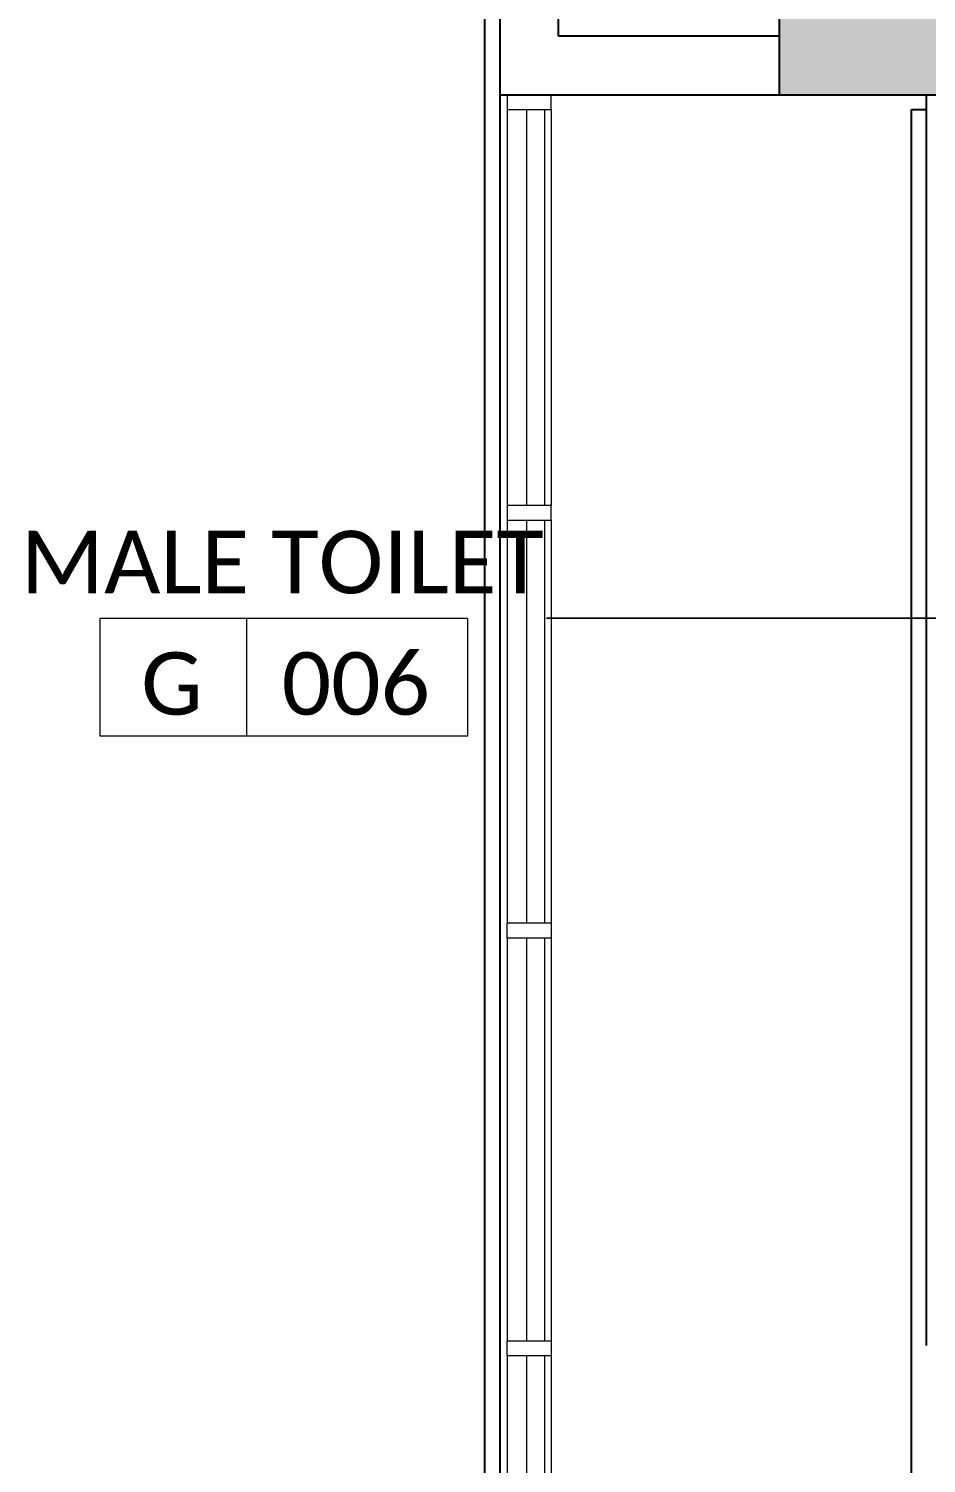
# Model space of a CAD drawing. Header units: metres. Extents: x 15.7 to 112.1, y 4.7 to 71.5.
# Drawn here: x 47.543 to 50.594, y 45.197 to 50.072 of the extents above; entities that cross this region are included whole.
import ezdxf

# ---------------------------------------------------------------- set-up
doc = ezdxf.new("R2010")
doc.units = ezdxf.units.M
doc.linetypes.add('ECG_Line-Ptrn-Sold', pattern=[9144.001, 9144, -0.001])
doc.layers.add('00', color=252, linetype='Continuous')
for name, color, linetype, lineweight in [('A-ELEV', 1, 'ECG_Line-Ptrn-Sold', 9), ('A-TEXT', 7, 'ECG_Line-Ptrn-Sold', 13), ('A-WIN', 4, 'ECG_Line-Ptrn-Sold', 5)]:
    doc.layers.add(name, color=color, linetype=linetype, lineweight=lineweight)
doc.styles.add('Calibri', font='calibri.ttf', dxfattribs={"height": 0.212639})

# ---------------------------------------------------------------- blocks, each defined once
blk = doc.blocks.new('Louver System Panel - ECG_Panl-Louver-Gnrc-3498617-GROUND FLOOR PLAN')
at = {"layer": 'A-WIN'}
for p, q in [((0.685, 0.0085), (-0.685, 0.0085)), ((-0.407, 0.0085), (-0.5622, 0.0085)), ((-0.407, 0.0085), (-0.5622, 0.0085)), ((-0.407, 0.0085), (-0.5622, 0.0085)), ((-0.407, 0.0085), (-0.5622, 0.0085)), ((-0.407, 0.0085), (-0.5622, 0.0085)), ((-0.407, 0.0085), (-0.5622, 0.0085)), ((-0.407, 0.0085), (-0.5622, 0.0085)), ((-0.2497, 0.0085), (-0.287, 0.0085)), ((-0.2497, 0.0085), (-0.287, 0.0085)), ((-0.2497, 0.0085), (-0.287, 0.0085)), ((-0.2497, 0.0085), (-0.287, 0.0085)), ((-0.2497, 0.0085), (-0.287, 0.0085)), ((-0.2497, 0.0085), (-0.287, 0.0085)), ((-0.2497, 0.0085), (-0.287, 0.0085)), ((-0.1416, 0.0085), (-0.2208, 0.0085)), ((-0.1416, 0.0085), (-0.2208, 0.0085)), ((-0.1416, 0.0085), (-0.2208, 0.0085)), ((-0.1416, 0.0085), (-0.2208, 0.0085)), ((-0.1416, 0.0085), (-0.2208, 0.0085)), ((-0.1416, 0.0085), (-0.2208, 0.0085)), ((-0.1416, 0.0085), (-0.2208, 0.0085)), ((0.2215, 0.0085), (-0.0303, 0.0085)), ((0.2215, 0.0085), (-0.0303, 0.0085)), ((0.2215, 0.0085), (-0.0303, 0.0085)), ((0.2215, 0.0085), (-0.0303, 0.0085)), ((0.2215, 0.0085), (-0.0303, 0.0085)), ((0.2215, 0.0085), (-0.0303, 0.0085)), ((0.2215, 0.0085), (-0.0303, 0.0085)), ((0.4208, 0.0085), (0.3409, 0.0085)), ((0.4208, 0.0085), (0.3409, 0.0085)), ((0.4208, 0.0085), (0.3409, 0.0085)), ((0.4208, 0.0085), (0.3409, 0.0085)), ((0.4208, 0.0085), (0.3409, 0.0085)), ((0.4208, 0.0085), (0.3409, 0.0085)), ((0.4208, 0.0085), (0.3409, 0.0085)), ((0.5585, 0.0085), (0.4838, 0.0085)), ((0.5585, 0.0085), (0.4838, 0.0085)), ((0.5585, 0.0085), (0.4838, 0.0085)), ((0.5585, 0.0085), (0.4838, 0.0085)), ((0.5585, 0.0085), (0.4838, 0.0085)), ((0.5585, 0.0085), (0.4838, 0.0085)), ((0.5585, 0.0085), (0.4838, 0.0085)), ((0.685, 0.0085), (0.6109, 0.0085)), ((0.685, 0.0085), (0.6109, 0.0085)), ((0.685, 0.0085), (0.6109, 0.0085)), ((0.685, 0.0085), (0.6109, 0.0085)), ((0.685, 0.0085), (0.6109, 0.0085)), ((0.685, 0.0085), (0.6109, 0.0085)), ((0.685, 0.0085), (0.6109, 0.0085)), ((-0.685, -0.0535), (0.685, -0.0535)), ((-0.5622, -0.0535), (-0.407, -0.0535)), ((-0.5622, -0.0535), (-0.407, -0.0535)), ((-0.5622, -0.0535), (-0.407, -0.0535)), ((-0.5622, -0.0535), (-0.407, -0.0535)), ((-0.5622, -0.0535), (-0.407, -0.0535)), ((-0.5622, -0.0535), (-0.407, -0.0535)), ((-0.5622, -0.0535), (-0.407, -0.0535)), ((-0.287, -0.0535), (-0.2497, -0.0535)), ((-0.287, -0.0535), (-0.2497, -0.0535)), ((-0.287, -0.0535), (-0.2497, -0.0535)), ((-0.287, -0.0535), (-0.2497, -0.0535)), ((-0.287, -0.0535), (-0.2497, -0.0535)), ((-0.287, -0.0535), (-0.2497, -0.0535)), ((-0.287, -0.0535), (-0.2497, -0.0535)), ((-0.2208, -0.0535), (-0.1416, -0.0535)), ((-0.2208, -0.0535), (-0.1416, -0.0535)), ((-0.2208, -0.0535), (-0.1416, -0.0535)), ((-0.2208, -0.0535), (-0.1416, -0.0535)), ((-0.2208, -0.0535), (-0.1416, -0.0535)), ((-0.2208, -0.0535), (-0.1416, -0.0535)), ((-0.2208, -0.0535), (-0.1416, -0.0535)), ((-0.0303, -0.0535), (0.2215, -0.0535)), ((-0.0303, -0.0535), (0.2215, -0.0535)), ((-0.0303, -0.0535), (0.2215, -0.0535)), ((-0.0303, -0.0535), (0.2215, -0.0535)), ((-0.0303, -0.0535), (0.2215, -0.0535)), ((-0.0303, -0.0535), (0.2215, -0.0535)), ((-0.0303, -0.0535), (0.2215, -0.0535)), ((0.3409, -0.0535), (0.4208, -0.0535)), ((0.3409, -0.0535), (0.4208, -0.0535)), ((0.3409, -0.0535), (0.4208, -0.0535)), ((0.3409, -0.0535), (0.4208, -0.0535)), ((0.3409, -0.0535), (0.4208, -0.0535)), ((0.3409, -0.0535), (0.4208, -0.0535)), ((0.3409, -0.0535), (0.4208, -0.0535)), ((0.4838, -0.0535), (0.5585, -0.0535)), ((0.4838, -0.0535), (0.5585, -0.0535)), ((0.4838, -0.0535), (0.5585, -0.0535)), ((0.4838, -0.0535), (0.5585, -0.0535)), ((0.4838, -0.0535), (0.5585, -0.0535)), ((0.4838, -0.0535), (0.5585, -0.0535)), ((0.4838, -0.0535), (0.5585, -0.0535)), ((0.6109, -0.0535), (0.685, -0.0535)), ((0.6109, -0.0535), (0.685, -0.0535)), ((0.6109, -0.0535), (0.685, -0.0535)), ((0.6109, -0.0535), (0.685, -0.0535)), ((0.6109, -0.0535), (0.685, -0.0535)), ((0.6109, -0.0535), (0.685, -0.0535)), ((0.6109, -0.0535), (0.685, -0.0535))]:
    blk.add_line(p, q, dxfattribs=at)
blk = doc.blocks.new('Louver System Panel - ECG_Panl-Louver-Gnrc-V168-GROUND FLOOR PLAN')
at = {"layer": 'A-WIN'}
for p, q in [((0.685, 0.0085), (-0.685, 0.0085)), ((-0.407, 0.0085), (-0.5622, 0.0085)), ((-0.407, 0.0085), (-0.5622, 0.0085)), ((-0.407, 0.0085), (-0.5622, 0.0085)), ((-0.407, 0.0085), (-0.5622, 0.0085)), ((-0.407, 0.0085), (-0.5622, 0.0085)), ((-0.407, 0.0085), (-0.5622, 0.0085)), ((-0.407, 0.0085), (-0.5622, 0.0085)), ((-0.2497, 0.0085), (-0.287, 0.0085)), ((-0.2497, 0.0085), (-0.287, 0.0085)), ((-0.2497, 0.0085), (-0.287, 0.0085)), ((-0.2497, 0.0085), (-0.287, 0.0085)), ((-0.2497, 0.0085), (-0.287, 0.0085)), ((-0.2497, 0.0085), (-0.287, 0.0085)), ((-0.2497, 0.0085), (-0.287, 0.0085)), ((-0.1416, 0.0085), (-0.2208, 0.0085)), ((-0.1416, 0.0085), (-0.2208, 0.0085)), ((-0.1416, 0.0085), (-0.2208, 0.0085)), ((-0.1416, 0.0085), (-0.2208, 0.0085)), ((-0.1416, 0.0085), (-0.2208, 0.0085)), ((-0.1416, 0.0085), (-0.2208, 0.0085)), ((-0.1416, 0.0085), (-0.2208, 0.0085)), ((0.2215, 0.0085), (-0.0303, 0.0085)), ((0.2215, 0.0085), (-0.0303, 0.0085)), ((0.2215, 0.0085), (-0.0303, 0.0085)), ((0.2215, 0.0085), (-0.0303, 0.0085)), ((0.2215, 0.0085), (-0.0303, 0.0085)), ((0.2215, 0.0085), (-0.0303, 0.0085)), ((0.2215, 0.0085), (-0.0303, 0.0085)), ((0.4208, 0.0085), (0.3409, 0.0085)), ((0.4208, 0.0085), (0.3409, 0.0085)), ((0.4208, 0.0085), (0.3409, 0.0085)), ((0.4208, 0.0085), (0.3409, 0.0085)), ((0.4208, 0.0085), (0.3409, 0.0085)), ((0.4208, 0.0085), (0.3409, 0.0085)), ((0.4208, 0.0085), (0.3409, 0.0085)), ((0.5585, 0.0085), (0.4838, 0.0085)), ((0.5585, 0.0085), (0.4838, 0.0085)), ((0.5585, 0.0085), (0.4838, 0.0085)), ((0.5585, 0.0085), (0.4838, 0.0085)), ((0.5585, 0.0085), (0.4838, 0.0085)), ((0.5585, 0.0085), (0.4838, 0.0085)), ((0.5585, 0.0085), (0.4838, 0.0085)), ((0.685, 0.0085), (0.6109, 0.0085)), ((0.685, 0.0085), (0.6109, 0.0085)), ((0.685, 0.0085), (0.6109, 0.0085)), ((0.685, 0.0085), (0.6109, 0.0085)), ((0.685, 0.0085), (0.6109, 0.0085)), ((0.685, 0.0085), (0.6109, 0.0085)), ((0.685, 0.0085), (0.6109, 0.0085)), ((-0.685, -0.0535), (0.685, -0.0535)), ((-0.5622, -0.0535), (-0.407, -0.0535)), ((-0.5622, -0.0535), (-0.407, -0.0535)), ((-0.5622, -0.0535), (-0.407, -0.0535)), ((-0.5622, -0.0535), (-0.407, -0.0535)), ((-0.5622, -0.0535), (-0.407, -0.0535)), ((-0.5622, -0.0535), (-0.407, -0.0535)), ((-0.5622, -0.0535), (-0.407, -0.0535)), ((-0.287, -0.0535), (-0.2497, -0.0535)), ((-0.287, -0.0535), (-0.2497, -0.0535)), ((-0.287, -0.0535), (-0.2497, -0.0535)), ((-0.287, -0.0535), (-0.2497, -0.0535)), ((-0.287, -0.0535), (-0.2497, -0.0535)), ((-0.287, -0.0535), (-0.2497, -0.0535)), ((-0.287, -0.0535), (-0.2497, -0.0535)), ((-0.2208, -0.0535), (-0.1416, -0.0535)), ((-0.2208, -0.0535), (-0.1416, -0.0535)), ((-0.2208, -0.0535), (-0.1416, -0.0535)), ((-0.2208, -0.0535), (-0.1416, -0.0535)), ((-0.2208, -0.0535), (-0.1416, -0.0535)), ((-0.2208, -0.0535), (-0.1416, -0.0535)), ((-0.2208, -0.0535), (-0.1416, -0.0535)), ((-0.0303, -0.0535), (0.2215, -0.0535)), ((-0.0303, -0.0535), (0.2215, -0.0535)), ((-0.0303, -0.0535), (0.2215, -0.0535)), ((-0.0303, -0.0535), (0.2215, -0.0535)), ((-0.0303, -0.0535), (0.2215, -0.0535)), ((-0.0303, -0.0535), (0.2215, -0.0535)), ((-0.0303, -0.0535), (0.2215, -0.0535)), ((0.3409, -0.0535), (0.4205, -0.0535)), ((0.3409, -0.0535), (0.4205, -0.0535)), ((0.3409, -0.0535), (0.4205, -0.0535)), ((0.3409, -0.0535), (0.4205, -0.0535)), ((0.3409, -0.0535), (0.4205, -0.0535)), ((0.3409, -0.0535), (0.4205, -0.0535)), ((0.3409, -0.0535), (0.4205, -0.0535)), ((0.4838, -0.0535), (0.5579, -0.0535)), ((0.4838, -0.0535), (0.5579, -0.0535)), ((0.4838, -0.0535), (0.5579, -0.0535)), ((0.4838, -0.0535), (0.5579, -0.0535)), ((0.4838, -0.0535), (0.5579, -0.0535)), ((0.4838, -0.0535), (0.5579, -0.0535)), ((0.4838, -0.0535), (0.5579, -0.0535)), ((0.6109, -0.0535), (0.685, -0.0535)), ((0.6109, -0.0535), (0.685, -0.0535)), ((0.6109, -0.0535), (0.685, -0.0535)), ((0.6109, -0.0535), (0.685, -0.0535)), ((0.6109, -0.0535), (0.685, -0.0535)), ((0.6109, -0.0535), (0.685, -0.0535)), ((0.6109, -0.0535), (0.685, -0.0535))]:
    blk.add_line(p, q, dxfattribs=at)
blk = doc.blocks.new('Louver System Panel - ECG_Panl-Louver-Gnrc-3498579-GROUND FLOOR PLAN')
at = {"layer": 'A-WIN'}
for p, q in [((0.6725, 0.0085), (-0.6725, 0.0085)), ((-0.5505, 0.0085), (-0.6095, 0.0085)), ((-0.5505, 0.0085), (-0.6095, 0.0085)), ((-0.5505, 0.0085), (-0.6095, 0.0085)), ((-0.5505, 0.0085), (-0.6095, 0.0085)), ((-0.5505, 0.0085), (-0.6095, 0.0085)), ((-0.5505, 0.0085), (-0.6095, 0.0085)), ((-0.5505, 0.0085), (-0.6095, 0.0085)), ((-0.4212, 0.0085), (-0.4726, 0.0085)), ((-0.4212, 0.0085), (-0.4726, 0.0085)), ((-0.4212, 0.0085), (-0.4726, 0.0085)), ((-0.4212, 0.0085), (-0.4726, 0.0085)), ((-0.4212, 0.0085), (-0.4726, 0.0085)), ((-0.4212, 0.0085), (-0.4726, 0.0085)), ((-0.4212, 0.0085), (-0.4726, 0.0085)), ((-0.3576, 0.0085), (-0.3993, 0.0085)), ((-0.3576, 0.0085), (-0.3993, 0.0085)), ((-0.3576, 0.0085), (-0.3993, 0.0085)), ((-0.3576, 0.0085), (-0.3993, 0.0085)), ((-0.3576, 0.0085), (-0.3993, 0.0085)), ((-0.3576, 0.0085), (-0.3993, 0.0085)), ((-0.3576, 0.0085), (-0.3993, 0.0085)), ((-0.26, 0.0085), (-0.3324, 0.0085)), ((-0.26, 0.0085), (-0.3324, 0.0085)), ((-0.26, 0.0085), (-0.3324, 0.0085)), ((-0.26, 0.0085), (-0.3324, 0.0085)), ((-0.26, 0.0085), (-0.3324, 0.0085)), ((-0.26, 0.0085), (-0.3324, 0.0085)), ((-0.26, 0.0085), (-0.3324, 0.0085)), ((-0.0078, 0.0085), (-0.1708, 0.0085)), ((-0.0078, 0.0085), (-0.1708, 0.0085)), ((-0.0078, 0.0085), (-0.1708, 0.0085)), ((-0.0078, 0.0085), (-0.1708, 0.0085)), ((-0.0078, 0.0085), (-0.1708, 0.0085)), ((-0.0078, 0.0085), (-0.1708, 0.0085)), ((-0.0078, 0.0085), (-0.1708, 0.0085)), ((0.127, 0.0085), (0.021, 0.0085)), ((0.127, 0.0085), (0.021, 0.0085)), ((0.127, 0.0085), (0.021, 0.0085)), ((0.127, 0.0085), (0.021, 0.0085)), ((0.127, 0.0085), (0.021, 0.0085)), ((0.127, 0.0085), (0.021, 0.0085)), ((0.127, 0.0085), (0.021, 0.0085)), ((0.3286, 0.0085), (0.2573, 0.0085)), ((0.3286, 0.0085), (0.2573, 0.0085)), ((0.3286, 0.0085), (0.2573, 0.0085)), ((0.3286, 0.0085), (0.2573, 0.0085)), ((0.3286, 0.0085), (0.2573, 0.0085)), ((0.3286, 0.0085), (0.2573, 0.0085)), ((0.3286, 0.0085), (0.2573, 0.0085)), ((0.3984, 0.0085), (0.3573, 0.0085)), ((0.3984, 0.0085), (0.3573, 0.0085)), ((0.3984, 0.0085), (0.3573, 0.0085)), ((0.3984, 0.0085), (0.3573, 0.0085)), ((0.3984, 0.0085), (0.3573, 0.0085)), ((0.3984, 0.0085), (0.3573, 0.0085)), ((0.3984, 0.0085), (0.3573, 0.0085)), ((0.4963, 0.0085), (0.424, 0.0085)), ((0.4963, 0.0085), (0.424, 0.0085)), ((0.4963, 0.0085), (0.424, 0.0085)), ((0.4963, 0.0085), (0.424, 0.0085)), ((0.4963, 0.0085), (0.424, 0.0085)), ((0.4963, 0.0085), (0.424, 0.0085)), ((0.4963, 0.0085), (0.424, 0.0085)), ((0.6725, 0.0085), (0.5534, 0.0085)), ((0.6725, 0.0085), (0.5534, 0.0085)), ((0.6725, 0.0085), (0.5534, 0.0085)), ((0.6725, 0.0085), (0.5534, 0.0085)), ((0.6725, 0.0085), (0.5534, 0.0085)), ((0.6725, 0.0085), (0.5534, 0.0085)), ((0.6725, 0.0085), (0.5534, 0.0085)), ((-0.6725, -0.0535), (0.6725, -0.0535)), ((-0.6095, -0.0535), (-0.5505, -0.0535)), ((-0.6095, -0.0535), (-0.5505, -0.0535)), ((-0.6095, -0.0535), (-0.5505, -0.0535)), ((-0.6095, -0.0535), (-0.5505, -0.0535)), ((-0.6095, -0.0535), (-0.5505, -0.0535)), ((-0.6095, -0.0535), (-0.5505, -0.0535)), ((-0.6095, -0.0535), (-0.5505, -0.0535)), ((-0.4726, -0.0535), (-0.4212, -0.0535)), ((-0.4726, -0.0535), (-0.4212, -0.0535)), ((-0.4726, -0.0535), (-0.4212, -0.0535)), ((-0.4726, -0.0535), (-0.4212, -0.0535)), ((-0.4726, -0.0535), (-0.4212, -0.0535)), ((-0.4726, -0.0535), (-0.4212, -0.0535)), ((-0.4726, -0.0535), (-0.4212, -0.0535)), ((-0.3993, -0.0535), (-0.3576, -0.0535)), ((-0.3993, -0.0535), (-0.3576, -0.0535)), ((-0.3993, -0.0535), (-0.3576, -0.0535)), ((-0.3993, -0.0535), (-0.3576, -0.0535)), ((-0.3993, -0.0535), (-0.3576, -0.0535)), ((-0.3993, -0.0535), (-0.3576, -0.0535)), ((-0.3993, -0.0535), (-0.3576, -0.0535)), ((-0.3324, -0.0535), (-0.26, -0.0535)), ((-0.3324, -0.0535), (-0.26, -0.0535)), ((-0.3324, -0.0535), (-0.26, -0.0535)), ((-0.3324, -0.0535), (-0.26, -0.0535)), ((-0.3324, -0.0535), (-0.26, -0.0535)), ((-0.3324, -0.0535), (-0.26, -0.0535)), ((-0.3324, -0.0535), (-0.26, -0.0535)), ((-0.1708, -0.0535), (-0.0078, -0.0535)), ((-0.1708, -0.0535), (-0.0078, -0.0535)), ((-0.1708, -0.0535), (-0.0078, -0.0535)), ((-0.1708, -0.0535), (-0.0078, -0.0535)), ((-0.1708, -0.0535), (-0.0078, -0.0535)), ((-0.1708, -0.0535), (-0.0078, -0.0535)), ((-0.1708, -0.0535), (-0.0078, -0.0535)), ((0.021, -0.0535), (0.127, -0.0535)), ((0.021, -0.0535), (0.127, -0.0535)), ((0.021, -0.0535), (0.127, -0.0535)), ((0.021, -0.0535), (0.127, -0.0535)), ((0.021, -0.0535), (0.127, -0.0535)), ((0.021, -0.0535), (0.127, -0.0535)), ((0.021, -0.0535), (0.127, -0.0535)), ((0.2573, -0.0535), (0.3286, -0.0535)), ((0.2573, -0.0535), (0.3286, -0.0535)), ((0.2573, -0.0535), (0.3286, -0.0535)), ((0.2573, -0.0535), (0.3286, -0.0535)), ((0.2573, -0.0535), (0.3286, -0.0535)), ((0.2573, -0.0535), (0.3286, -0.0535)), ((0.2573, -0.0535), (0.3286, -0.0535)), ((0.3573, -0.0535), (0.3984, -0.0535)), ((0.3573, -0.0535), (0.3984, -0.0535)), ((0.3573, -0.0535), (0.3984, -0.0535)), ((0.3573, -0.0535), (0.3984, -0.0535)), ((0.3573, -0.0535), (0.3984, -0.0535)), ((0.3573, -0.0535), (0.3984, -0.0535)), ((0.3573, -0.0535), (0.3984, -0.0535)), ((0.424, -0.0535), (0.4963, -0.0535)), ((0.424, -0.0535), (0.4963, -0.0535)), ((0.424, -0.0535), (0.4963, -0.0535)), ((0.424, -0.0535), (0.4963, -0.0535)), ((0.424, -0.0535), (0.4963, -0.0535)), ((0.424, -0.0535), (0.4963, -0.0535)), ((0.424, -0.0535), (0.4963, -0.0535)), ((0.5534, -0.0535), (0.6725, -0.0535)), ((0.5534, -0.0535), (0.6725, -0.0535)), ((0.5534, -0.0535), (0.6725, -0.0535)), ((0.5534, -0.0535), (0.6725, -0.0535)), ((0.5534, -0.0535), (0.6725, -0.0535)), ((0.5534, -0.0535), (0.6725, -0.0535)), ((0.5534, -0.0535), (0.6725, -0.0535))]:
    blk.add_line(p, q, dxfattribs=at)
blk = doc.blocks.new('Rectangular Mullion - ECG_Mlon-rect-Gnrc-3498576-GROUND FLOOR PLAN')
at = {"layer": 'A-ELEV'}
for p, q in [((49.1689, 45.5623), (49.1689, 44.1923)), ((49.3189, 45.5623), (49.3189, 44.1923))]:
    blk.add_line(p, q, dxfattribs=at)
blk = doc.blocks.new('Rectangular Mullion - ECG_Mlon-rect-Gnrc-3498575-GROUND FLOOR PLAN')
at = {"layer": 'A-ELEV'}
for p, q in [((49.1689, 44.1423), (49.1689, 42.7973)), ((49.3189, 44.1423), (49.3189, 42.7973))]:
    blk.add_line(p, q, dxfattribs=at)
blk = doc.blocks.new('Rectangular Mullion - ECG_Mlon-rect-Gnrc-V169-GROUND FLOOR PLAN')
at = {"layer": 'A-WIN'}
for p, q in [((-0.05, 0.075), (0, 0.075)), ((-0.05, -0.075), (-0.05, 0.075)), ((0, 0.075), (0, -0.075)), ((0, -0.075), (-0.05, -0.075))]:
    blk.add_line(p, q, dxfattribs=at)
blk = doc.blocks.new('Rectangular Mullion - ECG_Mlon-rect-Gnrc-V167-GROUND FLOOR PLAN')
at = {"layer": 'A-WIN'}
for p, q in [((0.025, 0.075), (-0.025, 0.075)), ((-0.025, 0.075), (-0.025, -0.075)), ((0.025, 0.075), (0.025, -0.075)), ((-0.025, -0.075), (0.025, -0.075))]:
    blk.add_line(p, q, dxfattribs=at)
blk = doc.blocks.new('Rectangular Mullion - ECG_Mlon-rect-Gnrc-3481224-GROUND FLOOR PLAN')
at = {"layer": 'A-WIN'}
for p, q in [((-0.025, 0.075), (0.025, 0.075)), ((-0.025, -0.075), (-0.025, 0.075)), ((0.025, 0.075), (0.025, -0.075)), ((0.025, -0.075), (-0.025, -0.075))]:
    blk.add_line(p, q, dxfattribs=at)
blk = doc.blocks.new('ECG_G-Tag-Room - ECG_G-Tag-Room-Engl-1568319-GROUND FLOOR PLAN')
at = {"layer": 'A-TEXT'}
for p, q in [((-0.00625, 0), (-0.00625, -0.004)), ((0.00625, 0), (-0.00625, 0)), ((-0.00125, -0.004), (-0.00125, 0)), ((0.00625, 0), (0.00625, -0.004)), ((0.00625, -0.004), (-0.00625, -0.004))]:
    blk.add_line(p, q, dxfattribs=at)

msp = doc.modelspace()

# ---------------------------------------------------------------- hatches: boundary and pattern name
at = {"layer": '00'}
msp.add_hatch(color=256, dxfattribs=at).paths.add_polyline_path([(50.7939, 49.8473), (50.7939, 50.2473), (50.0939, 50.2473), (50.0939, 49.8473), (50.6309, 49.8473)], flags=0)

# ---------------------------------------------------------------- linework, layer by layer
for p, q in [((49.1439, 51.8473), (49.1439, 49.8473)), ((49.0939, 42.5473), (49.0939, 51.7173)), ((49.3439, 50.0473), (49.3439, 50.1473)), ((50.0939, 50.1473), (50.0939, 50.0473)), ((50.0939, 50.0473), (49.3439, 50.0473)), ((50.0939, 50.0473), (50.0939, 49.8473)), ((49.1439, 49.8473), (50.0939, 49.8473)), ((49.1439, 49.8473), (49.1439, 42.5273)), ((50.0939, 49.8473), (50.5939, 49.8473)), ((50.5939, 49.8473), (50.7939, 49.8473)), ((50.5939, 49.8473), (50.5939, 45.5973)), ((50.5439, 42.7473), (50.5439, 49.7973)), ((50.5439, 49.7973), (50.5939, 49.7973)), ((54.0673, 48.0706), (49.3026, 48.0685))]:
    msp.add_line(p, q, dxfattribs=at)

# ---------------------------------------------------------------- block references
at = {"layer": '00', "extrusion": (0, 0, -1), "rotation": 90.00000000000007}
for name, p in [('Rectangular Mullion - ECG_Mlon-rect-Gnrc-V169-GROUND FLOOR PLAN', (-49.2439, 49.8473)), ('Rectangular Mullion - ECG_Mlon-rect-Gnrc-3481224-GROUND FLOOR PLAN', (-49.2439, 48.4273)), ('Rectangular Mullion - ECG_Mlon-rect-Gnrc-V167-GROUND FLOOR PLAN', (-49.2439, 47.0073)), ('Rectangular Mullion - ECG_Mlon-rect-Gnrc-V167-GROUND FLOOR PLAN', (-49.2439, 45.5873))]:
    msp.add_blockref(name, p, dxfattribs=at)
at = {"layer": '00'}
for name, p in [('Rectangular Mullion - ECG_Mlon-rect-Gnrc-3498575-GROUND FLOOR PLAN', (0, 5.655)), ('Rectangular Mullion - ECG_Mlon-rect-Gnrc-3498576-GROUND FLOOR PLAN', (0, 2.84)), ('Rectangular Mullion - ECG_Mlon-rect-Gnrc-3498576-GROUND FLOOR PLAN', (0, 1.42)), ('Rectangular Mullion - ECG_Mlon-rect-Gnrc-3498576-GROUND FLOOR PLAN', (0, 0))]:
    msp.add_blockref(name, p, dxfattribs=at)
at = {"layer": '00', "rotation": 89.99999999999993}
for name, p in [('Louver System Panel - ECG_Panl-Louver-Gnrc-3498579-GROUND FLOOR PLAN', (49.2439, 49.1248)), ('Louver System Panel - ECG_Panl-Louver-Gnrc-3498617-GROUND FLOOR PLAN', (49.2439, 47.7173)), ('Louver System Panel - ECG_Panl-Louver-Gnrc-V168-GROUND FLOOR PLAN', (49.2439, 46.2973)), ('Louver System Panel - ECG_Panl-Louver-Gnrc-3498617-GROUND FLOOR PLAN', (49.2439, 44.8773))]:
    msp.add_blockref(name, p, dxfattribs=at)
at = {"layer": '00', "xscale": 99.99999999999993, "yscale": 99.99999999999993, "zscale": 99.99999999999993}
msp.add_blockref('ECG_G-Tag-Room - ECG_G-Tag-Room-Engl-1568319-GROUND FLOOR PLAN', (48.41, 48.0685), dxfattribs=at)

# ---------------------------------------------------------------- texts
at = {"layer": '00', "attachment_point": 2, "line_spacing_factor": 1.156427, "style": 'Calibri'}
for s, insert, char_height, width in [('MALE TOILET', (48.4051, 48.3661), 0.212639, 2.154), ('\\fCalibri|b0|i0|c178|p34|;G', (48.0296, 47.9536), 0.212639, 0.255), ('006', (48.6551, 47.9536), 0.21264, 0.612)]:
    msp.add_mtext(s, dxfattribs=dict(at, insert=insert, char_height=char_height, width=width))

doc.saveas('drawing.dxf')
